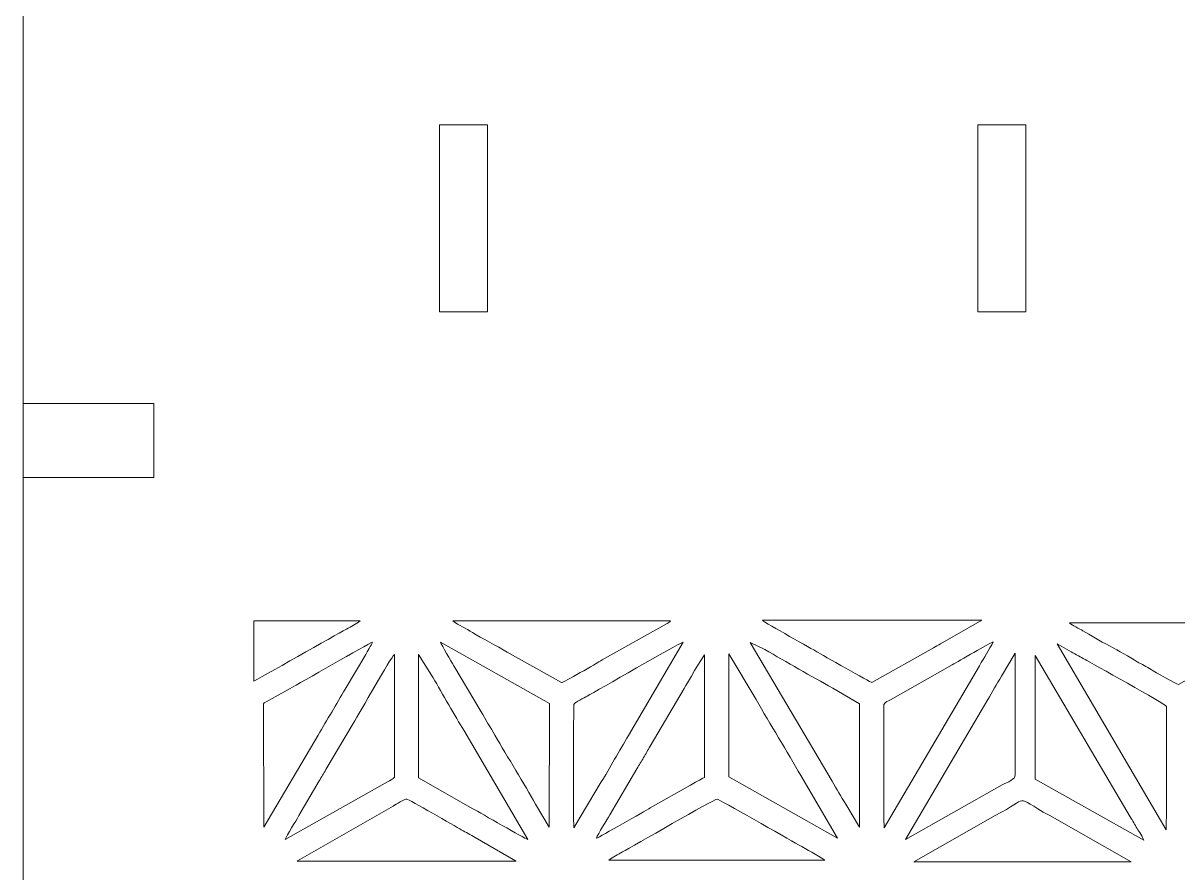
# Model space of a CAD drawing. Header units: inches. Extents: x -60.4 to -14.9, y -20.3 to 14.1.
# Drawn here: x -20.879 to -18.232, y 6.065 to 8.012 of the extents above; entities that cross this region are included whole.
import ezdxf

# ---------------------------------------------------------------- set-up
doc = ezdxf.new("R2010")
doc.units = ezdxf.units.IN
doc.header["$MEASUREMENT"] = 0
doc.layers.add('Master Desktop', color=7, linetype='Continuous', plot=False)

msp = doc.modelspace()

# ---------------------------------------------------------------- linework, layer by layer
at = {"layer": 'Master Desktop', "lineweight": 18}
msp.add_open_spline([(-20.8786, -11.68), (-20.8786, -11.68), (-20.8786, 10.7638), (-20.8786, 10.7638)], degree=3, dxfattribs=at)
at = {"layer": 'Master Desktop', "color": 5, "lineweight": 9}
for points, knots in [([(-19.924, 7.3504), (-19.924, 7.3504), (-19.814, 7.3504), (-19.814, 7.3504), (-19.814, 7.3504), (-19.814, 7.3504), (-19.814, 7.7785), (-19.814, 7.7785), (-19.814, 7.7785), (-19.814, 7.7785), (-19.924, 7.7785), (-19.924, 7.7785), (-19.924, 7.7785), (-19.924, 7.7785), (-19.924, 7.3504), (-19.924, 7.3504), (-19.924, 7.3504), (-19.924, 7.3504), (-19.924, 7.3504), (-19.924, 7.3504)], [0, 0, 0, 0, 0.166667, 0.166667, 0.166667, 0.166667, 0.333333, 0.333333, 0.333333, 0.333333, 0.5, 0.5, 0.5, 0.5, 0.666667, 0.666667, 0.666667, 0.666667, 1, 1, 1, 1]), ([(-18.6907, 7.3504), (-18.6907, 7.3504), (-18.5807, 7.3504), (-18.5807, 7.3504), (-18.5807, 7.3504), (-18.5807, 7.3504), (-18.5807, 7.7785), (-18.5807, 7.7785), (-18.5807, 7.7785), (-18.5807, 7.7785), (-18.6907, 7.7785), (-18.6907, 7.7785), (-18.6907, 7.7785), (-18.6907, 7.7785), (-18.6907, 7.3504), (-18.6907, 7.3504), (-18.6907, 7.3504), (-18.6907, 7.3504), (-18.6907, 7.3504), (-18.6907, 7.3504)], [0, 0, 0, 0, 0.166667, 0.166667, 0.166667, 0.166667, 0.333333, 0.333333, 0.333333, 0.333333, 0.5, 0.5, 0.5, 0.5, 0.666667, 0.666667, 0.666667, 0.666667, 1, 1, 1, 1]), ([(-18.7756, 6.5898), (-18.7821, 6.5864), (-18.7861, 6.5837), (-18.7919, 6.5803), (-18.7919, 6.5803), (-18.7919, 6.5803), (-18.9332, 6.5011), (-18.9332, 6.5011), (-18.9332, 6.5011), (-18.9351, 6.5011), (-19.0493, 6.5656), (-19.0592, 6.5717), (-19.0592, 6.5717), (-19.0664, 6.5762), (-19.1776, 6.6371), (-19.1839, 6.6437), (-19.1839, 6.6437), (-19.1839, 6.6437), (-18.6814, 6.6437), (-18.6814, 6.6437), (-18.6814, 6.6437), (-18.6814, 6.6437), (-18.7756, 6.5898), (-18.7756, 6.5898)], [0, 0, 0, 0, 0.142857, 0.142857, 0.142857, 0.142857, 0.285714, 0.285714, 0.285714, 0.285714, 0.428571, 0.428571, 0.428571, 0.428571, 0.571429, 0.571429, 0.571429, 0.571429, 0.714286, 0.714286, 0.714286, 0.714286, 1, 1, 1, 1]), ([(-20.3497, 6.6423), (-20.2269, 6.6423), (-20.1059, 6.6423), (-20.1059, 6.6423), (-20.1059, 6.6423), (-20.1158, 6.6355), (-20.1266, 6.6295), (-20.1372, 6.6237), (-20.1372, 6.6237), (-20.1372, 6.6237), (-20.3151, 6.5236), (-20.3497, 6.5042)], [0, 0, 0, 0, 0.25, 0.25, 0.25, 0.25, 0.5, 0.5, 0.5, 0.5, 1, 1, 1, 1]), ([(-19.3948, 6.6424), (-19.3975, 6.639), (-19.3983, 6.6389), (-19.4027, 6.6364), (-19.4027, 6.6364), (-19.4027, 6.6364), (-19.551, 6.5528), (-19.551, 6.5528), (-19.551, 6.5528), (-19.5658, 6.5447), (-19.64, 6.5008), (-19.6443, 6.501), (-19.6443, 6.501), (-19.6443, 6.501), (-19.7693, 6.571), (-19.7693, 6.571), (-19.7693, 6.571), (-19.7914, 6.5847), (-19.8284, 6.6031), (-19.8484, 6.6155), (-19.8484, 6.6155), (-19.8641, 6.6252), (-19.8789, 6.6319), (-19.8938, 6.6423), (-19.8938, 6.6423), (-19.8938, 6.6423), (-19.3948, 6.6424), (-19.3948, 6.6424)], [0, 0, 0, 0, 0.125, 0.125, 0.125, 0.125, 0.25, 0.25, 0.25, 0.25, 0.375, 0.375, 0.375, 0.375, 0.5, 0.5, 0.5, 0.5, 0.625, 0.625, 0.625, 0.625, 0.75, 0.75, 0.75, 0.75, 1, 1, 1, 1]), ([(-17.9808, 6.6379), (-17.9907, 6.6311), (-18.0016, 6.6251), (-18.0121, 6.6194), (-18.0121, 6.6194), (-18.0121, 6.6194), (-18.2304, 6.4966), (-18.2304, 6.4966), (-18.2304, 6.4966), (-18.2341, 6.4965), (-18.2857, 6.5264), (-18.293, 6.5311), (-18.293, 6.5311), (-18.3036, 6.5378), (-18.3148, 6.5427), (-18.325, 6.5489), (-18.325, 6.5489), (-18.363, 6.572), (-18.4149, 6.5982), (-18.4499, 6.6199), (-18.4499, 6.6199), (-18.4566, 6.624), (-18.4756, 6.6326), (-18.4799, 6.6381), (-18.4799, 6.6381), (-18.4799, 6.6381), (-17.9808, 6.6379), (-17.9808, 6.6379)], [0, 0, 0, 0, 0.125, 0.125, 0.125, 0.125, 0.25, 0.25, 0.25, 0.25, 0.375, 0.375, 0.375, 0.375, 0.5, 0.5, 0.5, 0.5, 0.625, 0.625, 0.625, 0.625, 0.75, 0.75, 0.75, 0.75, 1, 1, 1, 1]), ([(-20.3275, 6.4491), (-20.3275, 6.4556), (-20.3265, 6.454), (-20.3216, 6.4567), (-20.3216, 6.4567), (-20.3216, 6.4567), (-20.2664, 6.4874), (-20.2664, 6.4874), (-20.2664, 6.4874), (-20.2464, 6.4983), (-20.0889, 6.5894), (-20.078, 6.5935), (-20.078, 6.5935), (-20.0802, 6.5864), (-20.0894, 6.5724), (-20.0934, 6.5656), (-20.0934, 6.5656), (-20.0934, 6.5656), (-20.1405, 6.486), (-20.1405, 6.486), (-20.1405, 6.486), (-20.1598, 6.4515), (-20.1821, 6.416), (-20.2025, 6.3805), (-20.2025, 6.3805), (-20.2025, 6.3805), (-20.3272, 6.1696), (-20.3272, 6.1696), (-20.3272, 6.1696), (-20.3272, 6.1696), (-20.3275, 6.4491), (-20.3275, 6.4491)], [0, 0, 0, 0, 0.111111, 0.111111, 0.111111, 0.111111, 0.222222, 0.222222, 0.222222, 0.222222, 0.333333, 0.333333, 0.333333, 0.333333, 0.444444, 0.444444, 0.444444, 0.444444, 0.555556, 0.555556, 0.555556, 0.555556, 0.666667, 0.666667, 0.666667, 0.666667, 0.777778, 0.777778, 0.777778, 0.777778, 1, 1, 1, 1]), ([(-19.6722, 6.4533), (-19.6722, 6.4533), (-19.6727, 6.1696), (-19.6727, 6.1696), (-19.6727, 6.1696), (-19.6727, 6.1696), (-19.7041, 6.2223), (-19.7041, 6.2223), (-19.7041, 6.2223), (-19.7284, 6.267), (-19.7691, 6.3317), (-19.7972, 6.3805), (-19.7972, 6.3805), (-19.8077, 6.3987), (-19.8184, 6.4163), (-19.829, 6.4343), (-19.829, 6.4343), (-19.829, 6.4343), (-19.8913, 6.5395), (-19.8913, 6.5395), (-19.8913, 6.5395), (-19.897, 6.5495), (-19.9197, 6.5867), (-19.9217, 6.5935), (-19.9217, 6.5935), (-19.9217, 6.5935), (-19.6722, 6.4533), (-19.6722, 6.4533)], [0, 0, 0, 0, 0.125, 0.125, 0.125, 0.125, 0.25, 0.25, 0.25, 0.25, 0.375, 0.375, 0.375, 0.375, 0.5, 0.5, 0.5, 0.5, 0.625, 0.625, 0.625, 0.625, 0.75, 0.75, 0.75, 0.75, 1, 1, 1, 1]), ([(-19.6166, 6.4508), (-19.6138, 6.4558), (-19.5921, 6.4667), (-19.586, 6.47), (-19.586, 6.47), (-19.5629, 6.4825), (-19.3799, 6.5882), (-19.366, 6.5939), (-19.366, 6.5939), (-19.366, 6.5939), (-19.4908, 6.38), (-19.4908, 6.38), (-19.4908, 6.38), (-19.5115, 6.3465), (-19.5343, 6.3037), (-19.5535, 6.2734), (-19.5535, 6.2734), (-19.5535, 6.2734), (-19.616, 6.1682), (-19.616, 6.1682), (-19.616, 6.1682), (-19.6186, 6.1989), (-19.6166, 6.4002), (-19.6166, 6.4474), (-19.6166, 6.4474), (-19.6166, 6.4474), (-19.6166, 6.4508), (-19.6166, 6.4508)], [0, 0, 0, 0, 0.125, 0.125, 0.125, 0.125, 0.25, 0.25, 0.25, 0.25, 0.375, 0.375, 0.375, 0.375, 0.5, 0.5, 0.5, 0.5, 0.625, 0.625, 0.625, 0.625, 0.75, 0.75, 0.75, 0.75, 1, 1, 1, 1]), ([(-18.9932, 6.2222), (-19.0034, 6.2401), (-19.0144, 6.2574), (-19.0242, 6.2749), (-19.0242, 6.2749), (-19.0242, 6.2749), (-19.2119, 6.593), (-19.2119, 6.593), (-19.2119, 6.593), (-19.2119, 6.593), (-19.1788, 6.5765), (-19.1788, 6.5765), (-19.1788, 6.5765), (-19.1289, 6.5488), (-19.0718, 6.5147), (-19.023, 6.4884), (-19.023, 6.4884), (-19.023, 6.4884), (-18.9613, 6.4525), (-18.9613, 6.4525), (-18.9613, 6.4525), (-18.9613, 6.4525), (-18.9616, 6.1696), (-18.9616, 6.1696), (-18.9616, 6.1696), (-18.9616, 6.1696), (-18.9932, 6.2222), (-18.9932, 6.2222)], [0, 0, 0, 0, 0.125, 0.125, 0.125, 0.125, 0.25, 0.25, 0.25, 0.25, 0.375, 0.375, 0.375, 0.375, 0.5, 0.5, 0.5, 0.5, 0.625, 0.625, 0.625, 0.625, 0.75, 0.75, 0.75, 0.75, 1, 1, 1, 1]), ([(-18.9057, 6.4508), (-18.903, 6.4568), (-18.8959, 6.4586), (-18.8906, 6.4616), (-18.8906, 6.4616), (-18.8906, 6.4616), (-18.7491, 6.5418), (-18.7491, 6.5418), (-18.7491, 6.5418), (-18.7332, 6.5504), (-18.6646, 6.5914), (-18.6549, 6.5941), (-18.6549, 6.5941), (-18.6647, 6.5753), (-18.6757, 6.5587), (-18.6865, 6.5397), (-18.6865, 6.5397), (-18.6865, 6.5397), (-18.9048, 6.1683), (-18.9048, 6.1683), (-18.9048, 6.1683), (-18.9071, 6.1877), (-18.9057, 6.4089), (-18.9057, 6.4474), (-18.9057, 6.4474), (-18.9057, 6.4474), (-18.9057, 6.4508), (-18.9057, 6.4508)], [0, 0, 0, 0, 0.125, 0.125, 0.125, 0.125, 0.25, 0.25, 0.25, 0.25, 0.375, 0.375, 0.375, 0.375, 0.5, 0.5, 0.5, 0.5, 0.625, 0.625, 0.625, 0.625, 0.75, 0.75, 0.75, 0.75, 1, 1, 1, 1]), ([(-20.2778, 6.1416), (-20.2743, 6.1514), (-20.2535, 6.1839), (-20.2465, 6.1963), (-20.2465, 6.1963), (-20.2465, 6.1963), (-20.1998, 6.276), (-20.1998, 6.276), (-20.1998, 6.276), (-20.1947, 6.2849), (-20.1897, 6.2925), (-20.1844, 6.3017), (-20.1844, 6.3017), (-20.1844, 6.3017), (-20.1224, 6.4073), (-20.1224, 6.4073), (-20.1224, 6.4073), (-20.1052, 6.4342), (-20.0372, 6.5567), (-20.0277, 6.5654), (-20.0277, 6.5654), (-20.0277, 6.5654), (-20.0277, 6.2844), (-20.0277, 6.2844), (-20.0277, 6.2844), (-20.0308, 6.2794), (-20.0381, 6.2768), (-20.0434, 6.2736), (-20.0434, 6.2736), (-20.0434, 6.2736), (-20.2778, 6.1416), (-20.2778, 6.1416)], [0, 0, 0, 0, 0.111111, 0.111111, 0.111111, 0.111111, 0.222222, 0.222222, 0.222222, 0.222222, 0.333333, 0.333333, 0.333333, 0.333333, 0.444444, 0.444444, 0.444444, 0.444444, 0.555556, 0.555556, 0.555556, 0.555556, 0.666667, 0.666667, 0.666667, 0.666667, 0.777778, 0.777778, 0.777778, 0.777778, 1, 1, 1, 1]), ([(-19.9721, 6.5654), (-19.9721, 6.5654), (-19.9388, 6.5116), (-19.9388, 6.5116), (-19.9388, 6.5116), (-19.9179, 6.4773), (-19.8878, 6.422), (-19.8686, 6.392), (-19.8686, 6.392), (-19.8686, 6.392), (-19.722, 6.1416), (-19.722, 6.1416), (-19.722, 6.1416), (-19.7302, 6.1444), (-19.8282, 6.2014), (-19.8478, 6.2121), (-19.8478, 6.2121), (-19.8478, 6.2121), (-19.9721, 6.2827), (-19.9721, 6.2827), (-19.9721, 6.2827), (-19.9721, 6.2827), (-19.9721, 6.5654), (-19.9721, 6.5654)], [0, 0, 0, 0, 0.142857, 0.142857, 0.142857, 0.142857, 0.285714, 0.285714, 0.285714, 0.285714, 0.428571, 0.428571, 0.428571, 0.428571, 0.571429, 0.571429, 0.571429, 0.571429, 0.714286, 0.714286, 0.714286, 0.714286, 1, 1, 1, 1]), ([(-19.5646, 6.1446), (-19.5614, 6.1535), (-19.5401, 6.1876), (-19.5338, 6.198), (-19.5338, 6.198), (-19.5338, 6.198), (-19.4719, 6.3037), (-19.4719, 6.3037), (-19.4719, 6.3037), (-19.4667, 6.3126), (-19.4619, 6.3205), (-19.4564, 6.3292), (-19.4564, 6.3292), (-19.4511, 6.3377), (-19.4469, 6.346), (-19.4414, 6.3553), (-19.4414, 6.3553), (-19.4414, 6.3553), (-19.3636, 6.4877), (-19.3636, 6.4877), (-19.3636, 6.4877), (-19.3558, 6.5004), (-19.3228, 6.5587), (-19.3168, 6.5648), (-19.3168, 6.5648), (-19.3168, 6.5648), (-19.3167, 6.2835), (-19.3167, 6.2835), (-19.3167, 6.2835), (-19.326, 6.2796), (-19.3401, 6.2715), (-19.3489, 6.2662), (-19.3489, 6.2662), (-19.3489, 6.2662), (-19.441, 6.2139), (-19.441, 6.2139), (-19.441, 6.2139), (-19.4535, 6.2073), (-19.5568, 6.1469), (-19.5646, 6.1446)], [0, 0, 0, 0, 0.090909, 0.090909, 0.090909, 0.090909, 0.181818, 0.181818, 0.181818, 0.181818, 0.272727, 0.272727, 0.272727, 0.272727, 0.363636, 0.363636, 0.363636, 0.363636, 0.454545, 0.454545, 0.454545, 0.454545, 0.545455, 0.545455, 0.545455, 0.545455, 0.636364, 0.636364, 0.636364, 0.636364, 0.727273, 0.727273, 0.727273, 0.727273, 0.818182, 0.818182, 0.818182, 0.818182, 1, 1, 1, 1]), ([(-19.2609, 6.567), (-19.2609, 6.567), (-19.1986, 6.4621), (-19.1986, 6.4621), (-19.1986, 6.4621), (-19.1664, 6.4056), (-19.1271, 6.3433), (-19.0958, 6.2879), (-19.0958, 6.2879), (-19.0958, 6.2879), (-19.012, 6.1443), (-19.012, 6.1443), (-19.012, 6.1443), (-19.012, 6.1443), (-19.2611, 6.2854), (-19.2611, 6.2854), (-19.2611, 6.2854), (-19.2611, 6.2854), (-19.2609, 6.567), (-19.2609, 6.567)], [0, 0, 0, 0, 0.166667, 0.166667, 0.166667, 0.166667, 0.333333, 0.333333, 0.333333, 0.333333, 0.5, 0.5, 0.5, 0.5, 0.666667, 0.666667, 0.666667, 0.666667, 1, 1, 1, 1]), ([(-18.6677, 6.4619), (-18.6574, 6.4796), (-18.6467, 6.4975), (-18.6363, 6.5159), (-18.6363, 6.5159), (-18.6363, 6.5159), (-18.6049, 6.5682), (-18.6049, 6.5682), (-18.6049, 6.5682), (-18.6049, 6.5682), (-18.6045, 6.2895), (-18.6045, 6.2895), (-18.6045, 6.2895), (-18.6045, 6.279), (-18.622, 6.2734), (-18.6346, 6.2665), (-18.6346, 6.2665), (-18.6346, 6.2665), (-18.8558, 6.1417), (-18.8558, 6.1417), (-18.8558, 6.1417), (-18.8558, 6.1417), (-18.6677, 6.4619), (-18.6677, 6.4619)], [0, 0, 0, 0, 0.142857, 0.142857, 0.142857, 0.142857, 0.285714, 0.285714, 0.285714, 0.285714, 0.428571, 0.428571, 0.428571, 0.428571, 0.571429, 0.571429, 0.571429, 0.571429, 0.714286, 0.714286, 0.714286, 0.714286, 1, 1, 1, 1]), ([(-18.5087, 6.5896), (-18.5087, 6.5896), (-18.4764, 6.5717), (-18.4764, 6.5717), (-18.4764, 6.5717), (-18.471, 6.5685), (-18.4654, 6.5657), (-18.4598, 6.5626), (-18.4598, 6.5626), (-18.454, 6.5594), (-18.451, 6.5571), (-18.4446, 6.5537), (-18.4446, 6.5537), (-18.433, 6.5477), (-18.2592, 6.4509), (-18.2581, 6.4465), (-18.2581, 6.4465), (-18.2576, 6.4446), (-18.2569, 6.18), (-18.259, 6.1639), (-18.259, 6.1639), (-18.259, 6.1639), (-18.5087, 6.5896), (-18.5087, 6.5896)], [0, 0, 0, 0, 0.142857, 0.142857, 0.142857, 0.142857, 0.285714, 0.285714, 0.285714, 0.285714, 0.428571, 0.428571, 0.428571, 0.428571, 0.571429, 0.571429, 0.571429, 0.571429, 0.714286, 0.714286, 0.714286, 0.714286, 1, 1, 1, 1]), ([(-18.5592, 6.5631), (-18.5592, 6.5631), (-18.3409, 6.1936), (-18.3409, 6.1936), (-18.3409, 6.1936), (-18.3351, 6.184), (-18.3309, 6.1757), (-18.3251, 6.1668), (-18.3251, 6.1668), (-18.3207, 6.1602), (-18.3125, 6.1471), (-18.3101, 6.1403), (-18.3101, 6.1403), (-18.3101, 6.1403), (-18.5592, 6.28), (-18.5592, 6.28), (-18.5592, 6.28), (-18.5592, 6.28), (-18.5592, 6.5631), (-18.5592, 6.5631)], [0, 0, 0, 0, 0.166667, 0.166667, 0.166667, 0.166667, 0.333333, 0.333333, 0.333333, 0.333333, 0.5, 0.5, 0.5, 0.5, 0.666667, 0.666667, 0.666667, 0.666667, 1, 1, 1, 1]), ([(-20.2506, 6.0919), (-20.2502, 6.0923), (-20.2497, 6.0927), (-20.2495, 6.0929), (-20.2495, 6.0929), (-20.2495, 6.0929), (-20.0302, 6.2183), (-20.0302, 6.2183), (-20.0302, 6.2183), (-20.0246, 6.2215), (-20.0034, 6.2346), (-19.9993, 6.2343), (-19.9993, 6.2343), (-19.9959, 6.234), (-19.8877, 6.1719), (-19.8743, 6.1641), (-19.8743, 6.1641), (-19.8631, 6.1576), (-19.8533, 6.1529), (-19.8423, 6.1461), (-19.8423, 6.1461), (-19.8423, 6.1461), (-19.7503, 6.0929), (-19.7503, 6.0929), (-19.7503, 6.0929), (-19.7501, 6.0933), (-19.7495, 6.0923), (-19.7486, 6.0919), (-19.7486, 6.0919), (-19.7486, 6.0919), (-20.2506, 6.0919), (-20.2506, 6.0919)], [0, 0, 0, 0, 0.111111, 0.111111, 0.111111, 0.111111, 0.222222, 0.222222, 0.222222, 0.222222, 0.333333, 0.333333, 0.333333, 0.333333, 0.444444, 0.444444, 0.444444, 0.444444, 0.555556, 0.555556, 0.555556, 0.555556, 0.666667, 0.666667, 0.666667, 0.666667, 0.777778, 0.777778, 0.777778, 0.777778, 1, 1, 1, 1]), ([(-19.5358, 6.0946), (-19.5268, 6.1009), (-19.5156, 6.1069), (-19.5044, 6.1132), (-19.5044, 6.1132), (-19.4848, 6.1243), (-19.2926, 6.2344), (-19.2881, 6.2343), (-19.2881, 6.2343), (-19.2838, 6.2342), (-19.1285, 6.1442), (-19.1015, 6.1295), (-19.1015, 6.1295), (-19.0807, 6.1183), (-19.0603, 6.1066), (-19.0407, 6.0946), (-19.0407, 6.0946), (-19.0407, 6.0946), (-19.5358, 6.0946), (-19.5358, 6.0946)], [0, 0, 0, 0, 0.166667, 0.166667, 0.166667, 0.166667, 0.333333, 0.333333, 0.333333, 0.333333, 0.5, 0.5, 0.5, 0.5, 0.666667, 0.666667, 0.666667, 0.666667, 1, 1, 1, 1]), ([(-18.6505, 6.1966), (-18.5663, 6.2388), (-18.6135, 6.2441), (-18.5252, 6.1962), (-18.5252, 6.1962), (-18.5252, 6.1962), (-18.3389, 6.0903), (-18.3389, 6.0903), (-18.3389, 6.0903), (-18.3389, 6.0903), (-18.8368, 6.0907), (-18.8368, 6.0907), (-18.8368, 6.0907), (-18.8368, 6.0907), (-18.6505, 6.1966), (-18.6505, 6.1966)], [0, 0, 0, 0, 0.2, 0.2, 0.2, 0.2, 0.4, 0.4, 0.4, 0.4, 0.6, 0.6, 0.6, 0.6, 1, 1, 1, 1])]:
    msp.add_open_spline(points, degree=3, knots=knots, dxfattribs=at)
at = {"layer": 'Master Desktop', "lineweight": 9}
msp.add_open_spline([(-20.8786, 6.9707), (-20.8786, 6.9707), (-20.5786, 6.9707), (-20.5786, 6.9707), (-20.5786, 6.9707), (-20.5786, 6.9707), (-20.5786, 7.1407), (-20.5786, 7.1407), (-20.5786, 7.1407), (-20.5786, 7.1407), (-20.8786, 7.1407), (-20.8786, 7.1407), (-20.8786, 7.1407), (-20.8786, 7.1407), (-20.8786, 6.9707), (-20.8786, 6.9707), (-20.8786, 6.9707), (-20.8786, 6.9707), (-20.8786, 6.9707), (-20.8786, 6.9707)], degree=3, knots=[0, 0, 0, 0, 0.166667, 0.166667, 0.166667, 0.166667, 0.333333, 0.333333, 0.333333, 0.333333, 0.5, 0.5, 0.5, 0.5, 0.666667, 0.666667, 0.666667, 0.666667, 1, 1, 1, 1], dxfattribs=at)
at = {"layer": 'Master Desktop', "color": 5, "lineweight": 9}
msp.add_open_spline([(-20.3497, 6.6423), (-20.3497, 6.6423), (-20.3497, 6.5042), (-20.3497, 6.5042)], degree=3, dxfattribs=at)

doc.saveas('drawing.dxf')
